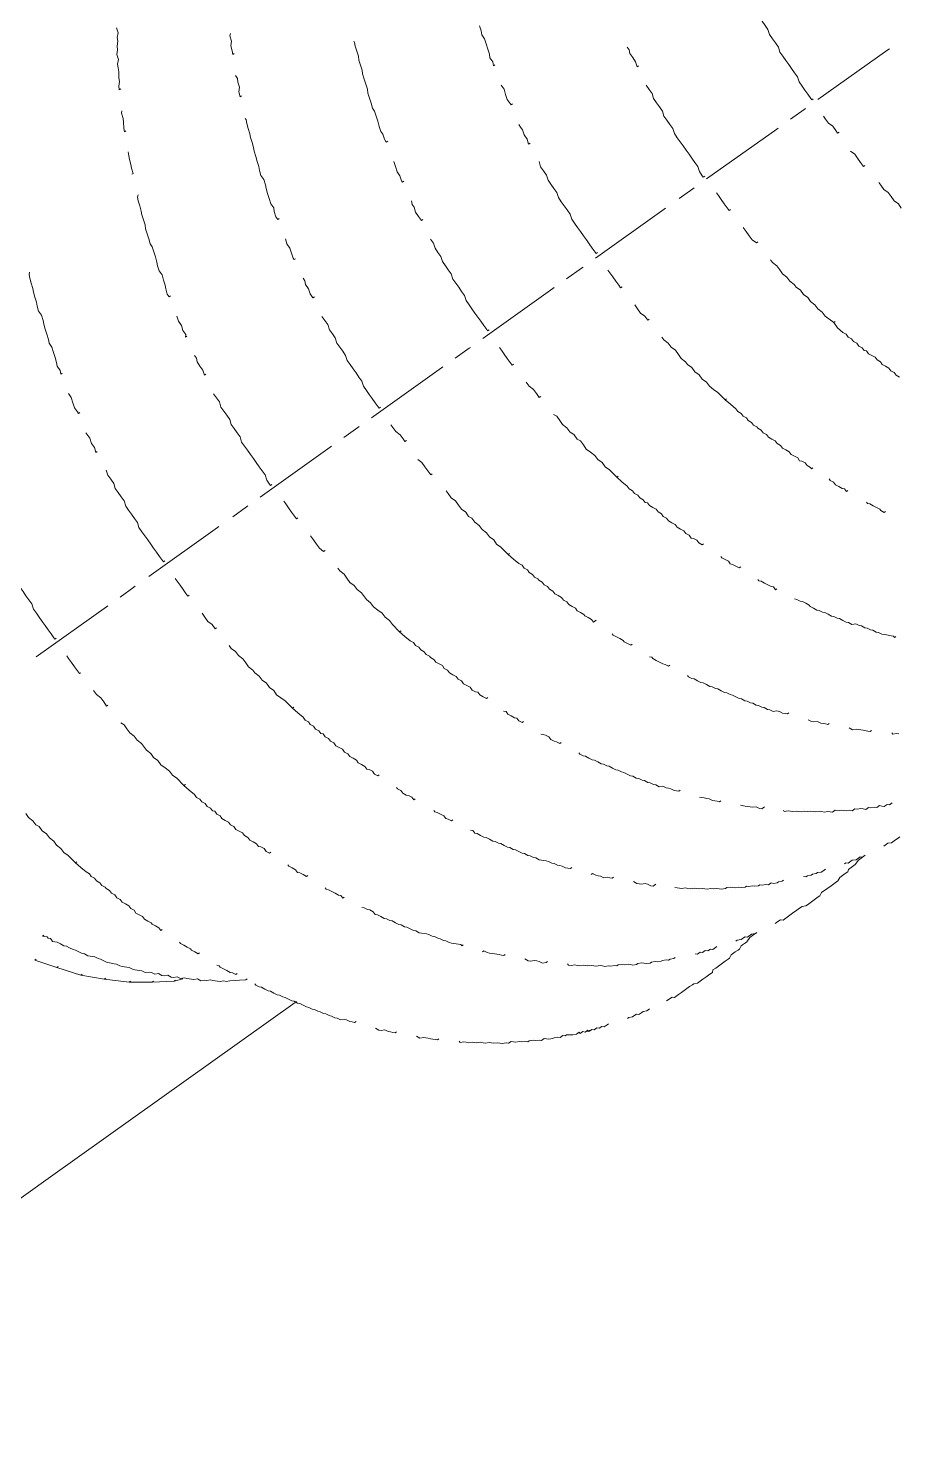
# Model space of a CAD drawing. Header units: feet. Extents: x 2321988 to 2329858, y 6722724 to 6730499.
# Drawn here: x 2326070.411 to 2326070.83, y 6726842.333 to 6726843.012 of the extents above; entities that cross this region are included whole.
import ezdxf

# ---------------------------------------------------------------- set-up
doc = ezdxf.new("R2010")
doc.units = ezdxf.units.FT
doc.header["$MEASUREMENT"] = 0
doc.layers.add('C-BESS-EQUIPMENT', color=255, linetype='Continuous')

# ---------------------------------------------------------------- blocks, each defined once
blk = doc.blocks.new('Midpoint Site Plan$0$A$C71e53a02')
at = {"lineweight": 9}
for points in [[(6.2756, 2.6847), (6.2659, 2.6554), (6.2464, 2.6359), (6.2366, 2.6165), (6.2171, 2.597), (6.2074, 2.5775), (6.1879, 2.558), (6.1781, 2.5288), (6.1587, 2.5093), (6.1489, 2.4898), (6.1392, 2.4703), (6.1197, 2.4411), (6.1099, 2.4216), (6.0904, 2.4021), (6.0807, 2.3826), (6.0904, 2.3826)], [(6.0222, 2.2754), (6.0125, 2.2656), (6.0027, 2.2364), (5.993, 2.2169), (5.9735, 2.1877), (5.9638, 2.1682), (5.9735, 2.1682)], [(6.7921, 2.2754), (6.7823, 2.2656), (6.7726, 2.2364), (6.7531, 2.2169), (6.7433, 2.1877), (6.7336, 2.1682), (6.7433, 2.1682)], [(5.915, 2.061), (5.9053, 2.0415), (5.8956, 2.022), (5.8858, 1.9928), (5.8761, 1.9733), (5.8663, 1.9441), (5.8566, 1.9441), (5.8663, 1.9441)], [(6.6751, 2.061), (6.6751, 2.0415), (6.6654, 2.022), (6.6556, 1.9928), (6.6362, 1.9733), (6.6264, 1.9441), (6.6362, 1.9441)], [(6.6264, 1.9441), (6.6264, 1.9441)], [(5.0478, 1.8271), (5.038, 1.8174), (5.0283, 1.7979), (5.0185, 1.7687), (5.0088, 1.7394), (4.999, 1.7199), (4.9893, 1.6907), (4.9795, 1.6615), (4.9698, 1.642), (4.9601, 1.6128), (4.9601, 1.5835), (4.9503, 1.5543), (4.9406, 1.5348), (4.9308, 1.5056), (4.9211, 1.4763), (4.9113, 1.4471), (4.9016, 1.4276), (4.9016, 1.3984), (4.8918, 1.3691), (4.8821, 1.3399), (4.8724, 1.3107), (4.8626, 1.2912), (4.8626, 1.2619), (4.8529, 1.2425), (4.8626, 1.2425)], [(5.8176, 1.8271), (5.8079, 1.8174), (5.7981, 1.7979), (5.7884, 1.7687), (5.7786, 1.7394), (5.7689, 1.7199), (5.7591, 1.6907), (5.7494, 1.6615), (5.7396, 1.642), (5.7299, 1.6128), (5.7201, 1.5835), (5.7104, 1.5543), (5.7104, 1.5348), (5.7007, 1.5056), (5.6909, 1.4763), (5.6812, 1.4471), (5.6714, 1.4276), (5.6617, 1.3984), (5.6617, 1.3691), (5.6519, 1.3399), (5.6422, 1.3107), (5.6324, 1.2912), (5.6227, 1.2619), (5.6227, 1.2425), (5.6324, 1.2425)], [(6.5777, 1.8271), (6.5777, 1.8174), (6.5679, 1.7979), (6.5582, 1.7687), (6.5484, 1.7394), (6.5387, 1.7199), (6.529, 1.6907), (6.5192, 1.6615), (6.5095, 1.642), (6.4997, 1.6128), (6.49, 1.5835), (6.4802, 1.5543), (6.4705, 1.5348), (6.4607, 1.5056), (6.4607, 1.4763), (6.451, 1.4471), (6.4413, 1.4276), (6.4315, 1.3984), (6.4218, 1.3691), (6.412, 1.3399), (6.412, 1.3107), (6.4023, 1.2912), (6.3925, 1.2619), (6.3925, 1.2425), (6.4023, 1.2425)], [(7.3475, 1.8271), (7.3475, 1.8174), (7.3378, 1.7979), (7.328, 1.7687), (7.3183, 1.7394), (7.3085, 1.7199), (7.2988, 1.6907), (7.289, 1.6615), (7.2793, 1.642), (7.2696, 1.6128), (7.2598, 1.5835), (7.2501, 1.5543), (7.2403, 1.5348), (7.2306, 1.5056), (7.2208, 1.4763), (7.2111, 1.4471), (7.2111, 1.4276), (7.2013, 1.3984), (7.1916, 1.3691), (7.1819, 1.3399), (7.1721, 1.3107), (7.1721, 1.2912), (7.1624, 1.2619), (7.1624, 1.2425), (7.1721, 1.2425)], [(7.9907, 1.4763), (7.9809, 1.4471), (7.9712, 1.4276), (7.9712, 1.3984), (7.9614, 1.3691), (7.9517, 1.3399), (7.9419, 1.3107), (7.9322, 1.2912), (7.9322, 1.2619), (7.9225, 1.2425), (7.9322, 1.2425)], [(4.8236, 1.1255), (4.8236, 1.0963), (4.8139, 1.067), (4.8041, 1.0378), (4.8041, 1.0086), (4.8041, 0.9988), (4.8139, 0.9988)], [(4.8236, 1.1255), (4.8236, 1.1255)], [(5.5935, 1.1255), (5.5837, 1.0963), (5.5837, 1.067), (5.574, 1.0378), (5.574, 1.0086), (5.5642, 0.9988), (5.574, 0.9988)], [(5.5935, 1.1255), (5.5935, 1.1255)], [(6.3633, 1.1255), (6.3536, 1.0963), (6.3536, 1.067), (6.3438, 1.0378), (6.3341, 1.0086), (6.3341, 0.9988), (6.3438, 0.9988)], [(6.3633, 1.1255), (6.3633, 1.1255)], [(7.1331, 1.1255), (7.1234, 1.0963), (7.1136, 1.067), (7.1136, 1.0378), (7.1039, 1.0086), (7.1039, 0.9988), (7.1136, 0.9988)], [(7.1331, 1.1255), (7.1331, 1.1255)], [(7.8932, 1.1255), (7.8932, 1.0963), (7.8835, 1.067), (7.8737, 1.0378), (7.8737, 1.0086), (7.8737, 0.9988), (7.8835, 0.9988)], [(7.8932, 1.1255), (7.8932, 1.1255)], [(4.7749, 0.8819), (4.7749, 0.8624), (4.7749, 0.8429), (4.7652, 0.8137), (4.7652, 0.7844), (4.7554, 0.7552), (4.7652, 0.7552)], [(5.5447, 0.8819), (5.5447, 0.8624), (5.535, 0.8429), (5.535, 0.8137), (5.535, 0.7844), (5.5253, 0.7552), (5.535, 0.7552)], [(6.3146, 0.8819), (6.3146, 0.8624), (6.3048, 0.8429), (6.3048, 0.8137), (6.2951, 0.7844), (6.2951, 0.7552), (6.3048, 0.7552)], [(7.0844, 0.8819), (7.0747, 0.8624), (7.0747, 0.8429), (7.0649, 0.8137), (7.0649, 0.7844), (7.0649, 0.7552), (7.0747, 0.7552)], [(7.8445, 0.8819), (7.8445, 0.8624), (7.8445, 0.8429), (7.8348, 0.8137), (7.8348, 0.7844), (7.825, 0.7552), (7.8348, 0.7552)], [(8.6143, 0.8819), (8.6143, 0.8624), (8.6046, 0.8429), (8.6046, 0.8137), (8.6046, 0.7844), (8.5948, 0.7552), (8.6046, 0.7552)], [(3.9758, 0.6383), (3.9758, 0.609), (3.9661, 0.5798), (3.9661, 0.5506), (3.9661, 0.5213), (3.9564, 0.4921), (3.9564, 0.4629), (3.9564, 0.4336), (3.9564, 0.4044), (3.9466, 0.3752), (3.9466, 0.3459), (3.9466, 0.3167), (3.9466, 0.2875), (3.9466, 0.2582), (3.9369, 0.229), (3.9369, 0.1998), (3.9369, 0.1705), (3.9369, 0.1413), (3.9369, 0.1121), (3.9369, 0.0828), (3.9369, 0.0536), (3.9369, 0.0244), (3.9369, 0.0146), (3.9466, 0.0146)], [(4.7457, 0.6383), (4.7359, 0.609), (4.7359, 0.5798), (4.7359, 0.5506), (4.7262, 0.5213), (4.7262, 0.4921), (4.7262, 0.4629), (4.7262, 0.4336), (4.7164, 0.4044), (4.7164, 0.3752), (4.7164, 0.3459), (4.7164, 0.3167), (4.7164, 0.2875), (4.7067, 0.2582), (4.7067, 0.229), (4.7067, 0.1998), (4.7067, 0.1705), (4.7067, 0.1413), (4.7067, 0.1121), (4.7067, 0.0828), (4.7067, 0.0536), (4.7067, 0.0244), (4.7067, 0.0146), (4.7164, 0.0146)], [(5.5058, 0.6383), (5.5058, 0.609), (5.5058, 0.5798), (5.496, 0.5506), (5.496, 0.5213), (5.496, 0.4921), (5.496, 0.4629), (5.4863, 0.4336), (5.4863, 0.4044), (5.4863, 0.3752), (5.4863, 0.3459), (5.4765, 0.3167), (5.4765, 0.2875), (5.4765, 0.2582), (5.4765, 0.229), (5.4765, 0.1998), (5.4765, 0.1705), (5.4765, 0.1413), (5.4765, 0.1121), (5.4765, 0.0828), (5.4668, 0.0536), (5.4668, 0.0244), (5.4668, 0.0146), (5.4765, 0.0146)], [(6.2756, 0.6383), (6.2756, 0.609), (6.2756, 0.5798), (6.2659, 0.5506), (6.2659, 0.5213), (6.2659, 0.4921), (6.2561, 0.4629), (6.2561, 0.4336), (6.2561, 0.4044), (6.2561, 0.3752), (6.2464, 0.3459), (6.2464, 0.3167), (6.2464, 0.2875), (6.2464, 0.2582), (6.2464, 0.229), (6.2464, 0.1998), (6.2366, 0.1705), (6.2366, 0.1413), (6.2366, 0.1121), (6.2366, 0.0828), (6.2366, 0.0536), (6.2366, 0.0244), (6.2366, 0.0146), (6.2464, 0.0146)], [(7.0454, 0.6383), (7.0454, 0.609), (7.0357, 0.5798), (7.0357, 0.5506), (7.0357, 0.5213), (7.0259, 0.4921), (7.0259, 0.4629), (7.0259, 0.4336), (7.0259, 0.4044), (7.0162, 0.3752), (7.0162, 0.3459), (7.0162, 0.3167), (7.0162, 0.2875), (7.0162, 0.2582), (7.0065, 0.229), (7.0065, 0.1998), (7.0065, 0.1705), (7.0065, 0.1413), (7.0065, 0.1121), (7.0065, 0.0828), (7.0065, 0.0536), (7.0065, 0.0244), (7.0065, 0.0146), (7.0162, 0.0146)], [(7.8153, 0.6383), (7.8055, 0.609), (7.8055, 0.5798), (7.8055, 0.5506), (7.7958, 0.5213), (7.7958, 0.4921), (7.7958, 0.4629), (7.7958, 0.4336), (7.786, 0.4044), (7.786, 0.3752), (7.786, 0.3459), (7.786, 0.3167), (7.786, 0.2875), (7.7763, 0.2582), (7.7763, 0.229), (7.7763, 0.1998), (7.7763, 0.1705), (7.7763, 0.1413), (7.7763, 0.1121), (7.7763, 0.0828), (7.7763, 0.0536), (7.7763, 0.0244), (7.7763, 0.0146), (7.786, 0.0146)], [(8.5753, 0.6383), (8.5753, 0.609), (8.5753, 0.5798), (8.5656, 0.5506), (8.5656, 0.5213), (8.5656, 0.4921), (8.5656, 0.4629), (8.5559, 0.4336), (8.5559, 0.4044), (8.5559, 0.3752), (8.5559, 0.3459), (8.5461, 0.3167), (8.5461, 0.2875), (8.5461, 0.2582), (8.5461, 0.229), (8.5461, 0.1998), (8.5461, 0.1705), (8.5461, 0.1413), (8.5461, 0.1121), (8.5461, 0.0828), (8.5364, 0.0536), (8.5364, 0.0244), (8.5364, 0.0146), (8.5461, 0.0146)], [(9.3452, 0.6383), (9.3452, 0.609), (9.3452, 0.5798), (9.3354, 0.5506), (9.3354, 0.5213), (9.3354, 0.4921), (9.3257, 0.4629), (9.3257, 0.4336), (9.3257, 0.4044), (9.3257, 0.3752), (9.3159, 0.3459), (9.3159, 0.3167), (9.3159, 0.2875), (9.3159, 0.2582), (9.3159, 0.229), (9.3159, 0.1998), (9.3159, 0.1705), (9.3062, 0.1413), (9.3062, 0.1121), (9.3062, 0.0828), (9.3062, 0.0536), (9.3062, 0.0244), (9.3062, 0.0146), (9.3159, 0.0146)], [(3.9369, -0.1023), (3.9369, -0.1218), (3.9369, -0.151), (3.9369, -0.1803), (3.9369, -0.2095), (3.9369, -0.229), (3.9466, -0.229)], [(4.7067, -0.1023), (4.7067, -0.1218), (4.7067, -0.151), (4.7067, -0.1803), (4.7067, -0.2095), (4.7067, -0.229), (4.7164, -0.229)], [(5.4765, -0.1023), (5.4765, -0.1218), (5.4765, -0.151), (5.4765, -0.1803), (5.4765, -0.2095), (5.4765, -0.229), (5.4863, -0.229)], [(6.2366, -0.1023), (6.2366, -0.1218), (6.2366, -0.151), (6.2464, -0.1803), (6.2464, -0.2095), (6.2464, -0.229), (6.2561, -0.229)], [(7.0065, -0.1023), (7.0065, -0.1218), (7.0065, -0.151), (7.0065, -0.1803), (7.0065, -0.2095), (7.0065, -0.229), (7.0162, -0.229)], [(7.7763, -0.1023), (7.7763, -0.1218), (7.7763, -0.151), (7.7763, -0.1803), (7.7763, -0.2095), (7.7763, -0.229), (7.786, -0.229)], [(8.5461, -0.1023), (8.5461, -0.1218), (8.5461, -0.151), (8.5461, -0.1803), (8.5461, -0.2095), (8.5461, -0.229), (8.5559, -0.229)], [(9.3062, -0.1023), (9.3062, -0.1218), (9.3062, -0.151), (9.3159, -0.1803), (9.3159, -0.2095), (9.3159, -0.229), (9.3257, -0.229)], [(3.9466, -0.3557), (3.9466, -0.3557)], [(3.9466, -0.3557), (3.9466, -0.3849), (3.9564, -0.4142), (3.9564, -0.4434), (3.9564, -0.4726), (3.9661, -0.4726)], [(4.7164, -0.3557), (4.7164, -0.3557)], [(4.7164, -0.3557), (4.7164, -0.3849), (4.7164, -0.4142), (4.7262, -0.4434), (4.7262, -0.4726), (4.7359, -0.4726)], [(5.4863, -0.3557), (5.4863, -0.3557)], [(5.4863, -0.3557), (5.4863, -0.3849), (5.4863, -0.4142), (5.4863, -0.4434), (5.496, -0.4726), (5.5058, -0.4726)], [(6.2464, -0.3557), (6.2464, -0.3557)], [(6.2464, -0.3557), (6.2561, -0.3849), (6.2561, -0.4142), (6.2561, -0.4434), (6.2561, -0.4726), (6.2659, -0.4726)], [(7.0162, -0.3557), (7.0162, -0.3557)], [(7.0162, -0.3557), (7.0162, -0.3849), (7.0259, -0.4142), (7.0259, -0.4434), (7.0259, -0.4726), (7.0357, -0.4726)], [(7.786, -0.3557), (7.786, -0.3557)], [(7.786, -0.3557), (7.786, -0.3849), (7.786, -0.4142), (7.7958, -0.4434), (7.7958, -0.4726), (7.8055, -0.4726)], [(8.5559, -0.3557), (8.5559, -0.3557)], [(8.5559, -0.3557), (8.5559, -0.3849), (8.5559, -0.4142), (8.5559, -0.4434), (8.5656, -0.4726), (8.5753, -0.4726)], [(9.3159, -0.3557), (9.3159, -0.3557)], [(9.3159, -0.3557), (9.3257, -0.3849), (9.3257, -0.4142), (9.3257, -0.4434), (9.3257, -0.4726), (9.3354, -0.4726)], [(3.9564, -0.4726), (3.9564, -0.4726)], [(4.7262, -0.4726), (4.7262, -0.4726)], [(5.496, -0.4726), (5.496, -0.4726)], [(6.2561, -0.4726), (6.2561, -0.4726)], [(7.0259, -0.4726), (7.0259, -0.4726)], [(7.7958, -0.4726), (7.7958, -0.4726)], [(8.5656, -0.4726), (8.5656, -0.4726)], [(9.3257, -0.4726), (9.3257, -0.4726)], [(3.2158, -0.7065), (3.2158, -0.7357), (3.2255, -0.765), (3.2255, -0.7942), (3.2352, -0.8137), (3.2352, -0.8429), (3.245, -0.8722), (3.245, -0.9014), (3.2547, -0.9306), (3.2547, -0.9599), (3.2645, -0.9891), (3.2645, -1.0183), (3.2742, -1.0476), (3.284, -1.106), (3.2937, -1.145), (3.3035, -1.184), (3.3132, -1.2035), (3.3132, -1.223), (3.3229, -1.2425), (3.3229, -1.2619), (3.3327, -1.2814), (3.3327, -1.3009), (3.3424, -1.3204), (3.3424, -1.3302), (3.3522, -1.3496), (3.3522, -1.3691), (3.3619, -1.3886), (3.3619, -1.4081), (3.3717, -1.4276), (3.3717, -1.4471), (3.3814, -1.4666), (3.3912, -1.4861), (3.3912, -1.5056), (3.4009, -1.525), (3.4009, -1.5445), (3.4107, -1.564), (3.4204, -1.5835), (3.4204, -1.603), (3.4301, -1.6225), (3.4399, -1.642), (3.4399, -1.6517), (3.4496, -1.6712), (3.4594, -1.6907), (3.4594, -1.7102), (3.4691, -1.7102)], [(3.9661, -0.5993), (3.9758, -0.6188), (3.9758, -0.648), (3.9758, -0.6773), (3.9856, -0.7065), (3.9856, -0.7357), (3.9953, -0.765), (3.9953, -0.7942), (3.9953, -0.8137), (4.0051, -0.8429), (4.0051, -0.8722), (4.0148, -0.9014), (4.0148, -0.9306), (4.0246, -0.9599), (4.0343, -0.9891), (4.0343, -1.0183), (4.0441, -1.0476), (4.0538, -1.106), (4.0635, -1.145), (4.0733, -1.184), (4.0733, -1.2035), (4.083, -1.223), (4.083, -1.2425), (4.0928, -1.2619), (4.0928, -1.2814), (4.1025, -1.3009), (4.1025, -1.3204), (4.1123, -1.3302), (4.1123, -1.3496), (4.122, -1.3691), (4.122, -1.3886), (4.1318, -1.4081), (4.1415, -1.4276), (4.1415, -1.4471), (4.1512, -1.4666), (4.1512, -1.4861), (4.161, -1.5056), (4.1707, -1.525), (4.1707, -1.5445), (4.1805, -1.564), (4.1805, -1.5835), (4.1902, -1.603), (4.2, -1.6225), (4.2, -1.642), (4.2097, -1.6517), (4.2195, -1.6712), (4.2195, -1.6907), (4.2292, -1.7102), (4.239, -1.7102)], [(4.7359, -0.5993), (4.7359, -0.6188), (4.7457, -0.648), (4.7457, -0.6773), (4.7554, -0.7065), (4.7554, -0.7357), (4.7554, -0.765), (4.7652, -0.7942), (4.7652, -0.8137), (4.7749, -0.8429), (4.7749, -0.8722), (4.7847, -0.9014), (4.7847, -0.9306), (4.7944, -0.9599), (4.7944, -0.9891), (4.8041, -1.0183), (4.8139, -1.0476), (4.8236, -1.106), (4.8334, -1.145), (4.8431, -1.184), (4.8431, -1.2035), (4.8529, -1.223), (4.8529, -1.2425), (4.8626, -1.2619), (4.8626, -1.2814), (4.8724, -1.3009), (4.8724, -1.3204), (4.8821, -1.3302), (4.8821, -1.3496), (4.8918, -1.3691), (4.8918, -1.3886), (4.9016, -1.4081), (4.9016, -1.4276), (4.9113, -1.4471), (4.9211, -1.4666), (4.9211, -1.4861), (4.9308, -1.5056), (4.9308, -1.525), (4.9406, -1.5445), (4.9503, -1.564), (4.9503, -1.5835), (4.9601, -1.603), (4.9698, -1.6225), (4.9698, -1.642), (4.9795, -1.6517), (4.9893, -1.6712), (4.9893, -1.6907), (4.999, -1.7102), (5.0088, -1.7102)], [(5.5058, -0.5993), (5.5058, -0.6188), (5.5155, -0.648), (5.5155, -0.6773), (5.5155, -0.7065), (5.5253, -0.7357), (5.5253, -0.765), (5.535, -0.7942), (5.535, -0.8137), (5.535, -0.8429), (5.5447, -0.8722), (5.5447, -0.9014), (5.5545, -0.9306), (5.5642, -0.9599), (5.5642, -0.9891), (5.574, -1.0183), (5.574, -1.0476), (5.5837, -1.106), (5.5935, -1.145), (5.6032, -1.184), (5.613, -1.2035), (5.613, -1.223), (5.6227, -1.2425), (5.6227, -1.2619), (5.6324, -1.2814), (5.6324, -1.3009), (5.6422, -1.3204), (5.6422, -1.3302), (5.6519, -1.3496), (5.6519, -1.3691), (5.6617, -1.3886), (5.6714, -1.4081), (5.6714, -1.4276), (5.6812, -1.4471), (5.6812, -1.4666), (5.6909, -1.4861), (5.7007, -1.5056), (5.7007, -1.525), (5.7104, -1.5445), (5.7104, -1.564), (5.7201, -1.5835), (5.7299, -1.603), (5.7299, -1.6225), (5.7396, -1.642), (5.7494, -1.6517), (5.7494, -1.6712), (5.7591, -1.6907), (5.7689, -1.7102), (5.7786, -1.7102)], [(6.2756, -0.5993), (6.2756, -0.6188), (6.2756, -0.648), (6.2853, -0.6773), (6.2853, -0.7065), (6.2853, -0.7357), (6.2951, -0.765), (6.2951, -0.7942), (6.3048, -0.8137), (6.3048, -0.8429), (6.3146, -0.8722), (6.3146, -0.9014), (6.3243, -0.9306), (6.3243, -0.9599), (6.3341, -0.9891), (6.3341, -1.0183), (6.3438, -1.0476), (6.3536, -1.106), (6.3633, -1.145), (6.373, -1.184), (6.3828, -1.2035), (6.3828, -1.223), (6.3925, -1.2425), (6.3925, -1.2619), (6.4023, -1.2814), (6.4023, -1.3009), (6.412, -1.3204), (6.412, -1.3302), (6.4218, -1.3496), (6.4218, -1.3691), (6.4315, -1.3886), (6.4315, -1.4081), (6.4413, -1.4276), (6.4413, -1.4471), (6.451, -1.4666), (6.4607, -1.4861), (6.4607, -1.5056), (6.4705, -1.525), (6.4705, -1.5445), (6.4802, -1.564), (6.49, -1.5835), (6.49, -1.603), (6.4997, -1.6225), (6.5095, -1.642), (6.5095, -1.6517), (6.5192, -1.6712), (6.529, -1.6907), (6.529, -1.7102), (6.5387, -1.7102), (6.5484, -1.7102)], [(7.0357, -0.5993), (7.0454, -0.6188), (7.0454, -0.648), (7.0454, -0.6773), (7.0552, -0.7065), (7.0552, -0.7357), (7.0649, -0.765), (7.0649, -0.7942), (7.0747, -0.8137), (7.0747, -0.8429), (7.0747, -0.8722), (7.0844, -0.9014), (7.0942, -0.9306), (7.0942, -0.9599), (7.1039, -0.9891), (7.1039, -1.0183), (7.1136, -1.0476), (7.1234, -1.106), (7.1331, -1.145), (7.1429, -1.184), (7.1429, -1.2035), (7.1526, -1.223), (7.1526, -1.2425), (7.1624, -1.2619), (7.1624, -1.2814), (7.1721, -1.3009), (7.1721, -1.3204), (7.1819, -1.3302), (7.1819, -1.3496), (7.1916, -1.3691), (7.2013, -1.3886), (7.2013, -1.4081), (7.2111, -1.4276), (7.2111, -1.4471), (7.2208, -1.4666), (7.2208, -1.4861), (7.2306, -1.5056), (7.2403, -1.525), (7.2403, -1.5445), (7.2501, -1.564), (7.2598, -1.5835), (7.2598, -1.603), (7.2696, -1.6225), (7.2696, -1.642), (7.2793, -1.6517), (7.289, -1.6712), (7.289, -1.6907), (7.2988, -1.7102), (7.3085, -1.7102)], [(7.8055, -0.5993), (7.8055, -0.6188), (7.8153, -0.648), (7.8153, -0.6773), (7.825, -0.7065), (7.825, -0.7357), (7.825, -0.765), (7.8348, -0.7942), (7.8348, -0.8137), (7.8445, -0.8429), (7.8445, -0.8722), (7.8542, -0.9014), (7.8542, -0.9306), (7.864, -0.9599), (7.864, -0.9891), (7.8737, -1.0183), (7.8835, -1.0476), (7.8932, -1.106), (7.903, -1.145), (7.9127, -1.184), (7.9127, -1.2035), (7.9225, -1.223), (7.9225, -1.2425), (7.9322, -1.2619), (7.9322, -1.2814), (7.9419, -1.3009), (7.9419, -1.3204), (7.9517, -1.3399), (7.9517, -1.3496), (7.9614, -1.3691), (7.9614, -1.3886), (7.9712, -1.4081), (7.9712, -1.4276), (7.9809, -1.4471), (7.9907, -1.4666), (7.9907, -1.4861), (8.0004, -1.5056), (8.0004, -1.525), (8.0102, -1.5445), (8.0199, -1.564), (8.0199, -1.5835), (8.0296, -1.603), (8.0394, -1.6225), (8.0394, -1.642), (8.0491, -1.6517), (8.0589, -1.6712), (8.0589, -1.6907), (8.0686, -1.7102), (8.0686, -1.7199), (8.0784, -1.7199)], [(8.5753, -0.5993), (8.5753, -0.6188), (8.5851, -0.648), (8.5851, -0.6773), (8.5851, -0.7065), (8.5948, -0.7357), (8.5948, -0.765), (8.6046, -0.7942), (8.6046, -0.8137), (8.6143, -0.8429), (8.6143, -0.8722), (8.6241, -0.9014), (8.6241, -0.9306), (8.6338, -0.9599), (8.6338, -0.9891), (8.6436, -1.0183), (8.6436, -1.0476), (8.6631, -1.106), (8.6631, -1.145), (8.6728, -1.184), (8.6825, -1.2035), (8.6825, -1.223), (8.6923, -1.2425), (8.6923, -1.2619), (8.702, -1.2814), (8.702, -1.3009), (8.7118, -1.3204), (8.7118, -1.3399), (8.7215, -1.3496), (8.7215, -1.3691), (8.7313, -1.3886), (8.741, -1.4081), (8.741, -1.4276), (8.7508, -1.4471), (8.7508, -1.4666), (8.7605, -1.4861), (8.7702, -1.5056), (8.7702, -1.525), (8.78, -1.5445), (8.78, -1.564), (8.7897, -1.5835)], [(9.3452, -0.5993), (9.3452, -0.6188), (9.3452, -0.648), (9.3549, -0.6773), (9.3549, -0.7065), (9.3549, -0.7357), (9.3647, -0.765), (9.3647, -0.7942)], [(3.284, -1.106), (3.2937, -1.106)], [(4.0538, -1.106), (4.0635, -1.106)], [(4.8236, -1.106), (4.8334, -1.106)], [(5.5837, -1.106), (5.5935, -1.106)], [(6.3536, -1.106), (6.3633, -1.106)], [(7.1234, -1.106), (7.1331, -1.106)], [(7.8932, -1.106), (7.903, -1.106)], [(8.6631, -1.106), (8.6728, -1.106)], [(2.8844, -1.3399), (2.8942, -1.3399), (2.8844, -1.3399), (2.8942, -1.3496), (2.9039, -1.3594), (2.9039, -1.3691), (2.9137, -1.3789), (2.9137, -1.3886), (2.9137, -1.3984), (2.9234, -1.4081), (2.9332, -1.4179), (2.9429, -1.4373), (2.9526, -1.4568), (2.9624, -1.4666), (2.9721, -1.4861), (2.9819, -1.5056), (2.9916, -1.5153), (3.0014, -1.5348), (3.0111, -1.5543), (3.0209, -1.564), (3.0306, -1.5835), (3.0501, -1.603), (3.0598, -1.6128), (3.0696, -1.6322), (3.0793, -1.642), (3.0891, -1.6615), (3.0988, -1.681), (3.1086, -1.6907), (3.1281, -1.7102), (3.1378, -1.7199), (3.1475, -1.7394), (3.1573, -1.7492), (3.1768, -1.7687), (3.1865, -1.7784), (3.1963, -1.7979), (3.206, -1.8076), (3.2255, -1.8271), (3.2352, -1.8369), (3.245, -1.8564), (3.2645, -1.8661), (3.2742, -1.8759), (3.284, -1.8953), (3.3035, -1.9051), (3.3132, -1.9246), (3.3229, -1.9343), (3.3424, -1.9441), (3.3522, -1.9636), (3.3619, -1.9733), (3.3814, -1.983), (3.3912, -2.0025), (3.4107, -2.0123), (3.4204, -2.022), (3.4399, -2.0415), (3.4496, -2.0513), (3.4691, -2.061), (3.4789, -2.0805), (3.4984, -2.0902), (3.5081, -2.1), (3.5276, -2.1097), (3.5373, -2.1195), (3.5568, -2.139), (3.5666, -2.1487), (3.5861, -2.1585), (3.5958, -2.1682), (3.6153, -2.1779), (3.6348, -2.1877), (3.6445, -2.1974), (3.664, -2.2072), (3.6932, -2.2267), (3.703, -2.2267)], [(2.8455, -1.5348), (2.7675, -1.4276), (2.7772, -1.4276)], [(2.9332, -1.6517), (2.8455, -1.5348), (2.8552, -1.5348)], [(3.0306, -1.7492), (2.9332, -1.6517), (2.9429, -1.6517)], [(3.4594, -1.7102), (3.4594, -1.7102)], [(4.2292, -1.7102), (4.2292, -1.7102)], [(4.999, -1.7102), (4.999, -1.7102)], [(5.7689, -1.7102), (5.7689, -1.7102)], [(7.2988, -1.7102), (7.2988, -1.7102)], [(3.1378, -1.8466), (3.0306, -1.7492), (3.0404, -1.7492)], [(3.245, -1.9246), (3.1378, -1.8466), (3.1475, -1.8466)], [(3.5081, -1.8271), (3.5081, -1.8369), (3.5178, -1.8564), (3.5276, -1.8759), (3.5373, -1.8953), (3.5373, -1.9051), (3.5471, -1.9246), (3.5568, -1.9441), (3.5666, -1.9441)], [(4.2779, -1.8271), (4.2779, -1.8369), (4.2877, -1.8564), (4.2974, -1.8759), (4.2974, -1.8953), (4.3072, -1.9051), (4.3169, -1.9246), (4.3267, -1.9441), (4.3364, -1.9441)], [(5.0478, -1.8271), (5.0478, -1.8369), (5.0575, -1.8564), (5.0575, -1.8759), (5.0673, -1.8953), (5.077, -1.9051), (5.0867, -1.9246), (5.0867, -1.9441), (5.0965, -1.9441)], [(5.8079, -1.8271), (5.8176, -1.8369), (5.8176, -1.8564), (5.8273, -1.8759), (5.8371, -1.8953), (5.8468, -1.9051), (5.8468, -1.9246), (5.8566, -1.9441), (5.8663, -1.9441)], [(6.5777, -1.8271), (6.5777, -1.8369), (6.5874, -1.8564), (6.5972, -1.8759), (6.6069, -1.8953), (6.6069, -1.9051), (6.6167, -1.9246), (6.6264, -1.9441), (6.6362, -1.9441)], [(7.3475, -1.8271), (7.3475, -1.8369), (7.3573, -1.8564), (7.367, -1.8759), (7.367, -1.8953), (7.3767, -1.9051), (7.3865, -1.9246), (7.3962, -1.9441), (7.406, -1.9441)], [(8.1173, -1.8271), (8.1173, -1.8369), (8.1271, -1.8564), (8.1271, -1.8759), (8.1368, -1.8953), (8.1466, -1.9148), (8.1563, -1.9246), (8.1563, -1.9441), (8.1661, -1.9441)], [(3.3522, -1.9928), (3.245, -1.9246), (3.2547, -1.9246)], [(3.4009, -2.0123), (3.3522, -1.9928), (3.3619, -1.9928)], [(3.6055, -2.061), (3.6153, -2.0708), (3.6153, -2.0805), (3.625, -2.1), (3.6348, -2.1195), (3.6445, -2.139), (3.6543, -2.1487), (3.664, -2.1682), (3.6738, -2.1682)], [(4.3754, -2.061), (4.3754, -2.0708), (4.3851, -2.0805), (4.3949, -2.1), (4.4046, -2.1195), (4.4144, -2.139), (4.4241, -2.1487), (4.4241, -2.1682), (4.4338, -2.1682)], [(5.1452, -2.061), (5.1452, -2.0708), (5.155, -2.0805), (5.1647, -2.1), (5.1744, -2.1195), (5.1744, -2.139), (5.1842, -2.1487), (5.1939, -2.1682), (5.2037, -2.1682)], [(5.9053, -2.061), (5.915, -2.0708), (5.9248, -2.0805), (5.9345, -2.1), (5.9345, -2.1195), (5.9443, -2.139), (5.954, -2.1487), (5.9638, -2.1682), (5.9735, -2.1682)], [(6.6751, -2.061), (6.6849, -2.0708), (6.6849, -2.0805), (6.6946, -2.1), (6.7044, -2.1195), (6.7141, -2.139), (6.7239, -2.1487), (6.7336, -2.1682), (6.7433, -2.1682)], [(7.445, -2.061), (7.445, -2.0708), (7.4547, -2.0805), (7.4645, -2.1), (7.4742, -2.1195), (7.4839, -2.139), (7.4937, -2.1487), (7.4937, -2.1682), (7.5034, -2.1682)], [(8.2148, -2.061), (8.2148, -2.0708), (8.2245, -2.0805), (8.2343, -2.1), (8.244, -2.1195), (8.2538, -2.139), (8.2538, -2.1487), (8.2635, -2.1682), (8.2733, -2.1682)], [(3.7225, -2.2754), (3.7225, -2.2851), (3.7322, -2.3046), (3.742, -2.3144), (3.7517, -2.3339), (3.7615, -2.3533), (3.7712, -2.3631), (3.7809, -2.3826), (3.7907, -2.4021), (3.8004, -2.4118), (3.8102, -2.4313), (3.8199, -2.4411), (3.8297, -2.4605), (3.8394, -2.48), (3.8492, -2.4898), (3.8589, -2.5093), (3.8687, -2.519), (3.8784, -2.5385), (3.8881, -2.558), (3.8979, -2.5677), (3.9076, -2.5872), (3.9174, -2.597), (3.9271, -2.6165), (3.9369, -2.6262), (3.9466, -2.6457), (3.9564, -2.6554), (3.9661, -2.6749), (3.9758, -2.6847), (3.9856, -2.7042), (3.9953, -2.7139), (4.0051, -2.7334), (4.0246, -2.7431), (4.0343, -2.7529), (4.0441, -2.7724), (4.0538, -2.7821), (4.0635, -2.7919), (4.0733, -2.7919)], [(4.4826, -2.2754), (4.4923, -2.2851), (4.5021, -2.3046), (4.5118, -2.3144), (4.5215, -2.3339), (4.5215, -2.3533), (4.5313, -2.3631), (4.541, -2.3826), (4.5508, -2.4021), (4.5605, -2.4118), (4.5703, -2.4313), (4.58, -2.4411), (4.5898, -2.4605), (4.5995, -2.48), (4.6093, -2.4898), (4.619, -2.5093), (4.6287, -2.519), (4.6385, -2.5385), (4.6482, -2.558), (4.658, -2.5677), (4.6677, -2.5872), (4.6775, -2.597), (4.697, -2.6165), (4.7067, -2.6262), (4.7164, -2.6457), (4.7262, -2.6554), (4.7359, -2.6749), (4.7457, -2.6847), (4.7554, -2.7042), (4.7652, -2.7139), (4.7749, -2.7334), (4.7847, -2.7431), (4.7944, -2.7529), (4.8139, -2.7724), (4.8236, -2.7821), (4.8236, -2.7919), (4.8334, -2.7919)], [(5.2524, -2.2754), (5.2621, -2.2851), (5.2621, -2.3046), (5.2719, -2.3144), (5.2816, -2.3339), (5.2914, -2.3533), (5.3011, -2.3631), (5.3109, -2.3826), (5.3206, -2.4021), (5.3304, -2.4118), (5.3401, -2.4313), (5.3498, -2.4411), (5.3596, -2.4605), (5.3693, -2.48), (5.3791, -2.4898), (5.3888, -2.5093), (5.3986, -2.519), (5.4083, -2.5385), (5.4181, -2.558), (5.4278, -2.5677), (5.4376, -2.5872), (5.4473, -2.597), (5.457, -2.6165), (5.4668, -2.6262), (5.4765, -2.6457), (5.4863, -2.6554), (5.5058, -2.6749), (5.5155, -2.6847), (5.5253, -2.7042), (5.535, -2.7139), (5.5447, -2.7334), (5.5545, -2.7431), (5.5642, -2.7529), (5.574, -2.7724), (5.5837, -2.7821), (5.5935, -2.7919), (5.6032, -2.7919)], [(6.0222, -2.2754), (6.0222, -2.2851), (6.032, -2.3046), (6.0417, -2.3144), (6.0515, -2.3339), (6.0612, -2.3533), (6.071, -2.3631), (6.0807, -2.3826), (6.0904, -2.4021), (6.1002, -2.4118), (6.1099, -2.4313), (6.1197, -2.4411), (6.1294, -2.4605), (6.1392, -2.48), (6.1489, -2.4898), (6.1587, -2.5093), (6.1684, -2.519), (6.1781, -2.5385), (6.1879, -2.558), (6.1976, -2.5677), (6.2074, -2.5872), (6.2171, -2.597), (6.2269, -2.6165), (6.2366, -2.6262), (6.2464, -2.6457), (6.2561, -2.6554), (6.2659, -2.6749), (6.2756, -2.6847), (6.2853, -2.7042), (6.3048, -2.7139), (6.3146, -2.7334), (6.3243, -2.7431), (6.3341, -2.7529), (6.3438, -2.7724), (6.3536, -2.7821), (6.3633, -2.7919), (6.373, -2.7919)], [(6.7921, -2.2754), (6.7921, -2.2851), (6.8018, -2.3046), (6.8116, -2.3144), (6.8213, -2.3339), (6.831, -2.3533), (6.8408, -2.3631), (6.8505, -2.3826), (6.8603, -2.4021), (6.87, -2.4118), (6.8798, -2.4313), (6.8895, -2.4411), (6.8993, -2.4605), (6.909, -2.48), (6.9187, -2.4898), (6.9285, -2.5093), (6.9382, -2.519), (6.948, -2.5385), (6.9577, -2.558), (6.9675, -2.5677), (6.9772, -2.5872), (6.987, -2.597), (6.9967, -2.6165), (7.0065, -2.6262), (7.0162, -2.6457), (7.0259, -2.6554), (7.0357, -2.6749), (7.0454, -2.6847), (7.0552, -2.7042), (7.0649, -2.7139), (7.0747, -2.7334), (7.0942, -2.7431), (7.1039, -2.7529), (7.1136, -2.7724), (7.1234, -2.7821), (7.1331, -2.7919), (7.1429, -2.7919)], [(7.5522, -2.2754), (7.5619, -2.2851), (7.5716, -2.3046), (7.5814, -2.3144), (7.5911, -2.3339), (7.6009, -2.3533), (7.6009, -2.3631), (7.6106, -2.3826), (7.6204, -2.4021), (7.6301, -2.4118), (7.6399, -2.4313), (7.6496, -2.4411), (7.6593, -2.4605), (7.6691, -2.48), (7.6788, -2.4898), (7.6886, -2.5093), (7.6983, -2.519), (7.7081, -2.5385), (7.7178, -2.558), (7.7276, -2.5677), (7.7373, -2.5872), (7.7568, -2.597), (7.7665, -2.6165), (7.7763, -2.6262), (7.786, -2.6457), (7.7958, -2.6554), (7.8055, -2.6749), (7.8153, -2.6847), (7.825, -2.7042), (7.8348, -2.7139), (7.8445, -2.7334), (7.8542, -2.7431), (7.864, -2.7529), (7.8835, -2.7724), (7.8932, -2.7821), (7.8932, -2.7919), (7.903, -2.7919)], [(0, -2.4995), (0.0292, -2.4995), (1.9392, -2.4995), (2.1146, -2.4995), (2.1243, -2.4995)], [(2.1146, -2.4995), (3.8492, -2.4995), (3.8589, -2.4995)], [(4.1415, -2.8893), (4.1415, -2.8893)], [(4.1415, -2.8893), (4.1512, -2.9088), (4.161, -2.9185), (4.1805, -2.9283), (4.1902, -2.9478), (4.2, -2.9575), (4.2097, -2.9673), (4.2195, -2.977), (4.2292, -2.977)], [(4.9016, -2.8893), (4.9113, -2.8893), (4.9211, -2.9088), (4.9308, -2.9185), (4.9406, -2.9283), (4.9601, -2.9478), (4.9698, -2.9575), (4.9795, -2.9673), (4.9893, -2.977), (4.999, -2.977)], [(5.6714, -2.8893), (5.6812, -2.8893), (5.6909, -2.9088), (5.7007, -2.9185), (5.7104, -2.9283), (5.7201, -2.9478), (5.7396, -2.9575), (5.7494, -2.9673), (5.7591, -2.977), (5.7689, -2.977)], [(6.4413, -2.8893), (6.4413, -2.8893)], [(6.4413, -2.8893), (6.4607, -2.9088), (6.4705, -2.9185), (6.4802, -2.9283), (6.49, -2.9478), (6.4997, -2.9575), (6.5095, -2.9673), (6.5192, -2.977), (6.529, -2.977)], [(7.2111, -2.8893), (7.2111, -2.8893)], [(7.2111, -2.8893), (7.2208, -2.9088), (7.2306, -2.9185), (7.2501, -2.9283), (7.2598, -2.9478), (7.2696, -2.9575), (7.2793, -2.9673), (7.289, -2.977), (7.2988, -2.977)], [(4.3072, -3.0647), (4.3072, -3.0647)], [(4.3072, -3.0647), (4.3169, -3.0842), (4.3364, -3.0939), (4.3461, -3.1037), (4.3559, -3.1134), (4.3656, -3.1232), (4.3851, -3.1427), (4.3949, -3.1524), (4.4046, -3.1524)], [(5.077, -3.0647), (5.077, -3.0647)], [(5.077, -3.0647), (5.0867, -3.0842), (5.0965, -3.0939), (5.116, -3.1037), (5.1257, -3.1134), (5.1355, -3.1232), (5.1452, -3.1427), (5.1647, -3.1524), (5.1744, -3.1524)], [(5.8468, -3.0647), (5.8468, -3.0647)], [(5.8468, -3.0647), (5.8566, -3.0842), (5.8663, -3.0939), (5.8761, -3.1037), (5.8956, -3.1134), (5.9053, -3.1232), (5.915, -3.1427), (5.9248, -3.1524), (5.9345, -3.1524), (5.9443, -3.1524)], [(6.6069, -3.0647), (6.6069, -3.0647)], [(6.6069, -3.0647), (6.6264, -3.0842), (6.6362, -3.0939), (6.6459, -3.1037), (6.6556, -3.1134), (6.6751, -3.1232), (6.6849, -3.1427), (6.6946, -3.1524), (6.7044, -3.1524), (6.7141, -3.1524)], [(7.3767, -3.0647), (7.3767, -3.0647)], [(7.3767, -3.0647), (7.3865, -3.0842), (7.406, -3.0939), (7.4157, -3.1037), (7.4255, -3.1134), (7.4352, -3.1232), (7.4547, -3.1427), (7.4645, -3.1524), (7.4742, -3.1524)], [(4.3949, -3.1524), (4.3949, -3.1524)], [(5.1647, -3.1524), (5.1647, -3.1524)], [(7.4645, -3.1524), (7.4645, -3.1524)], [(4.4923, -3.2304), (4.4923, -3.2401), (4.5118, -3.2499), (4.5215, -3.2596), (4.5313, -3.2694), (4.5508, -3.2791), (4.5605, -3.2888), (4.5703, -3.2986), (4.5898, -3.3083), (4.5995, -3.3181), (4.6093, -3.3278), (4.6287, -3.3376), (4.6385, -3.3473), (4.6482, -3.3571), (4.6677, -3.3668), (4.6775, -3.3765), (4.6872, -3.3863), (4.7067, -3.396), (4.7164, -3.4058), (4.7359, -3.4058), (4.7457, -3.4155), (4.7554, -3.4253), (4.7749, -3.435), (4.7847, -3.4448), (4.8041, -3.4545), (4.8139, -3.4642), (4.8236, -3.4642), (4.8431, -3.474), (4.8529, -3.4837), (4.8724, -3.4935), (4.8821, -3.5032), (4.9016, -3.5032), (4.9113, -3.513), (4.9211, -3.5227), (4.9406, -3.5325), (4.9503, -3.5325), (4.9698, -3.5422), (4.9795, -3.5519), (4.999, -3.5519), (5.0088, -3.5617), (5.0185, -3.5617), (5.0478, -3.5812), (5.0673, -3.5909), (5.0867, -3.5909), (5.0867, -3.6007), (5.0965, -3.6007), (5.1062, -3.6007), (5.116, -3.6104), (5.1257, -3.6104), (5.1355, -3.6104), (5.1452, -3.6202), (5.155, -3.6202), (5.1647, -3.6299), (5.1842, -3.6299), (5.1939, -3.6397), (5.2134, -3.6397), (5.2232, -3.6494), (5.2427, -3.6494), (5.2524, -3.6494)], [(5.2621, -3.2304), (5.2621, -3.2401), (5.2719, -3.2499), (5.2914, -3.2596), (5.3011, -3.2694), (5.3109, -3.2791), (5.3304, -3.2888), (5.3401, -3.2986), (5.3498, -3.3083), (5.3693, -3.3181), (5.3791, -3.3278), (5.3888, -3.3376), (5.4083, -3.3473), (5.4181, -3.3571), (5.4278, -3.3668), (5.4473, -3.3765), (5.457, -3.3863), (5.4765, -3.396), (5.4863, -3.4058), (5.496, -3.4058), (5.5155, -3.4155), (5.5253, -3.4253), (5.5447, -3.435), (5.5545, -3.4448), (5.5642, -3.4545), (5.5837, -3.4642), (5.5935, -3.4642), (5.613, -3.474), (5.6227, -3.4837), (5.6324, -3.4935), (5.6519, -3.5032), (5.6617, -3.5032), (5.6812, -3.513), (5.6909, -3.5227), (5.7104, -3.5325), (5.7201, -3.5325), (5.7396, -3.5422), (5.7494, -3.5519), (5.7591, -3.5519), (5.7786, -3.5617), (5.7884, -3.5617)], [(6.0222, -3.2304), (6.032, -3.2401), (6.0417, -3.2499), (6.0515, -3.2596), (6.071, -3.2694), (6.0807, -3.2791), (6.0904, -3.2888), (6.1099, -3.2986), (6.1197, -3.3083), (6.1294, -3.3181), (6.1489, -3.3278), (6.1587, -3.3376), (6.1684, -3.3473), (6.1879, -3.3571), (6.1976, -3.3668), (6.2171, -3.3765), (6.2269, -3.3863), (6.2366, -3.396), (6.2561, -3.4058), (6.2659, -3.4058), (6.2853, -3.4155), (6.2951, -3.4253), (6.3048, -3.435), (6.3243, -3.4448), (6.3341, -3.4545), (6.3536, -3.4642), (6.3633, -3.4642), (6.373, -3.474), (6.3925, -3.4837), (6.4023, -3.4935), (6.4218, -3.5032), (6.4315, -3.5032), (6.4413, -3.513), (6.4607, -3.5227), (6.4705, -3.5325), (6.49, -3.5325), (6.4997, -3.5422), (6.5192, -3.5519), (6.529, -3.5519), (6.5484, -3.5617), (6.5582, -3.5617)], [(6.7921, -3.2304), (6.7921, -3.2401), (6.8116, -3.2499), (6.8213, -3.2596), (6.831, -3.2694), (6.8505, -3.2791), (6.8603, -3.2888), (6.87, -3.2986), (6.8895, -3.3083), (6.8993, -3.3181), (6.9187, -3.3278), (6.9285, -3.3376), (6.9382, -3.3473), (6.9577, -3.3571), (6.9675, -3.3668), (6.9772, -3.3765), (6.9967, -3.3863), (7.0065, -3.396), (7.0162, -3.4058), (7.0357, -3.4058), (7.0454, -3.4155), (7.0649, -3.4253), (7.0747, -3.435), (7.0844, -3.4448), (7.1039, -3.4545), (7.1136, -3.4642), (7.1331, -3.4642), (7.1429, -3.474), (7.1624, -3.4837), (7.1721, -3.4935), (7.1819, -3.5032), (7.2013, -3.5032), (7.2111, -3.513), (7.2306, -3.5227), (7.2403, -3.5325), (7.2598, -3.5325), (7.2696, -3.5422), (7.2793, -3.5519), (7.2988, -3.5519), (7.3085, -3.5617), (7.3183, -3.5617), (7.328, -3.5617)], [(7.5619, -3.2304), (7.5619, -3.2401), (7.5814, -3.2499), (7.5911, -3.2596)], [(5.0088, -3.5617), (5.0088, -3.5617)], [(5.7786, -3.5617), (5.7786, -3.5617)], [(6.5484, -3.5617), (6.5484, -3.5617)], [(5.1257, -3.6104), (5.1355, -3.6202), (5.155, -3.6202)], [(5.2427, -3.6494), (5.2427, -3.6494)], [(5.8956, -3.6104), (5.9053, -3.6202), (5.9248, -3.6202), (5.9345, -3.6299), (5.954, -3.6299), (5.9638, -3.6397), (5.9833, -3.6397), (5.993, -3.6494), (6.0125, -3.6494), (6.0222, -3.6494)], [(6.0125, -3.6494), (6.0125, -3.6494)], [(6.6654, -3.6104), (6.6751, -3.6202), (6.6849, -3.6202), (6.7044, -3.6299), (6.7141, -3.6299), (6.7336, -3.6397), (6.7433, -3.6397), (6.7628, -3.6494), (6.7726, -3.6494), (6.7823, -3.6494), (6.7921, -3.6494)], [(5.3596, -3.6884), (5.3693, -3.6884), (5.3888, -3.6981), (5.3986, -3.6981), (5.4181, -3.6981), (5.4278, -3.7079), (5.4473, -3.7079), (5.457, -3.7079), (5.4765, -3.7176), (5.4863, -3.7176), (5.496, -3.7176)], [(5.6032, -3.7371), (5.613, -3.7371), (5.6227, -3.7371), (5.6422, -3.7371), (5.6519, -3.7468), (5.6714, -3.7468), (5.6812, -3.7468), (5.7007, -3.7468), (5.7201, -3.7468), (5.7299, -3.7468), (5.7494, -3.7468), (5.7591, -3.7468), (5.7786, -3.7468), (5.7884, -3.7468), (5.8079, -3.7566), (5.8176, -3.7566), (5.8371, -3.7566), (5.8468, -3.7566), (5.8663, -3.7566), (5.8761, -3.7566), (5.8956, -3.7566), (5.915, -3.7566), (5.9248, -3.7468), (5.9443, -3.7468), (5.954, -3.7468), (5.9735, -3.7468), (5.9833, -3.7468), (6.0027, -3.7468), (6.0125, -3.7468), (6.032, -3.7468), (6.0417, -3.7468), (6.0612, -3.7371), (6.0807, -3.7371), (6.0904, -3.7371), (6.1099, -3.7371), (6.1197, -3.7371), (6.1392, -3.7274), (6.1489, -3.7274), (6.1684, -3.7274), (6.1781, -3.7274), (6.2074, -3.7176), (6.2366, -3.7176), (6.2464, -3.7176)], [(6.1294, -3.6884), (6.1392, -3.6884), (6.1587, -3.6981), (6.1684, -3.6981), (6.1879, -3.6981), (6.1976, -3.7079), (6.2171, -3.7079), (6.2269, -3.7079), (6.2464, -3.7176), (6.2561, -3.7176)], [(6.2464, -3.7176), (6.2464, -3.7176)], [(6.373, -3.7371), (6.3828, -3.7371), (6.3925, -3.7371), (6.412, -3.7371), (6.4218, -3.7468), (6.4413, -3.7468), (6.451, -3.7468), (6.4705, -3.7468), (6.4802, -3.7468), (6.4997, -3.7468), (6.5095, -3.7468), (6.529, -3.7468), (6.5387, -3.7468), (6.5582, -3.7468), (6.5777, -3.7566), (6.5874, -3.7566), (6.6069, -3.7566), (6.6167, -3.7566), (6.6362, -3.7566), (6.6459, -3.7566), (6.6654, -3.7566), (6.6751, -3.7566), (6.6946, -3.7468), (6.7044, -3.7468), (6.7239, -3.7468), (6.7433, -3.7468), (6.7531, -3.7468), (6.7726, -3.7468), (6.7823, -3.7468), (6.8018, -3.7468), (6.8116, -3.7468), (6.831, -3.7371), (6.8408, -3.7371), (6.8603, -3.7371), (6.87, -3.7371), (6.8895, -3.7371), (6.8993, -3.7274), (6.9187, -3.7274), (6.9285, -3.7274), (6.948, -3.7274), (6.9772, -3.7176), (7.0065, -3.7176), (7.0162, -3.7176)], [(6.8993, -3.6884), (6.909, -3.6884), (6.9187, -3.6981), (6.9382, -3.6981), (6.948, -3.6981), (6.9675, -3.7079), (6.9772, -3.7079), (6.9967, -3.7079), (7.0065, -3.7176), (7.0162, -3.7176), (7.0259, -3.7176)], [(7.1429, -3.7371), (7.1624, -3.7371), (7.1721, -3.7371), (7.1916, -3.7468), (7.2013, -3.7468), (7.2208, -3.7468), (7.2306, -3.7468), (7.2501, -3.7468)], [(7.1429, -3.7371), (7.1429, -3.7371)]]:
    blk.add_lwpolyline(points, dxfattribs=at)
at = {"lineweight": 5}
for points in [[(3.7907, -0.0049), (4.2877, -0.0049), (4.2974, -0.0049)], [(4.3851, -0.0049), (4.4826, -0.0049), (4.4923, -0.0049)], [(4.5898, -0.0049), (5.077, -0.0049), (5.0867, -0.0049)], [(5.1842, -0.0049), (5.2816, -0.0049), (5.2914, -0.0049)], [(5.3791, -0.0049), (5.8761, -0.0049), (5.8858, -0.0049)], [(5.9735, -0.0049), (6.071, -0.0049), (6.0807, -0.0049)], [(6.1684, -0.0049), (6.6654, -0.0049), (6.6751, -0.0049)], [(6.7628, -0.0049), (6.8603, -0.0049), (6.87, -0.0049)], [(6.9577, -0.0049), (7.4547, -0.0049), (7.4645, -0.0049)], [(7.5522, -0.0049), (7.6593, -0.0049), (7.6691, -0.0049)], [(7.7568, -0.0049), (8.244, -0.0049), (8.2538, -0.0049)], [(8.3512, -0.0049), (8.4487, -0.0049), (8.4584, -0.0049)], [(8.5461, -0.0049), (9.0431, -0.0049), (9.0528, -0.0049)], [(9.1405, -0.0049), (9.238, -0.0049), (9.2477, -0.0049)], [(9.3354, -0.0049), (9.8324, -0.0049), (9.8422, -0.0049)]]:
    blk.add_lwpolyline(points, dxfattribs=at)

msp = doc.modelspace()

# ---------------------------------------------------------------- wipeouts: each hides what was drawn before it
msp.add_wipeout([(2326067.62588, 6726835.81175), (2326076.78821, 6726842.3397), (2326076.40137, 6726842.88265), (2326067.23903, 6726836.3547)]).dxf.layer = 'C-BESS-EQUIPMENT'

# ---------------------------------------------------------------- next in the draw order: wipeouts: each hides what was drawn before it
msp.add_wipeout([(2326064.17456, 6726849.7753), (2326064.71751, 6726850.16214), (2326071.53559, 6726840.59259), (2326070.99264, 6726840.20575)]).dxf.layer = 'C-BESS-EQUIPMENT'

# ---------------------------------------------------------------- next in the draw order: wipeouts: each hides what was drawn before it
msp.add_wipeout([(2326066.85219, 6726836.89766), (2326076.01453, 6726843.4256), (2326076.40137, 6726842.88265), (2326067.23903, 6726836.3547)]).dxf.layer = 'C-BESS-EQUIPMENT'

# ---------------------------------------------------------------- next in the draw order: block references
at = {"layer": 'C-BESS-EQUIPMENT', "xscale": 0.08333333333333331, "yscale": 0.08333333333333331, "zscale": 0.08333333333333331, "rotation": 35.46898082920265}
msp.add_blockref('Midpoint Site Plan$0$A$C71e53a02', (2326070.15747, 6726842.52686), dxfattribs=at)

# ---------------------------------------------------------------- next in the draw order: wipeouts: each hides what was drawn before it
msp.add_wipeout([(2326044.1544, 6726887.54167), (2326077.85795, 6726840.23687), (2326077.40832, 6726839.91652), (2326043.70467, 6726887.22144)]).dxf.layer = 'C-BESS-EQUIPMENT'

# ---------------------------------------------------------------- next in the draw order: wipeouts: each hides what was drawn before it
msp.add_wipeout([(2326040.08225, 6726884.64036), (2326073.7858, 6726837.33556), (2326073.33617, 6726837.01521), (2326039.63253, 6726884.32013)]).dxf.layer = 'C-BESS-EQUIPMENT'

doc.saveas('drawing.dxf')
